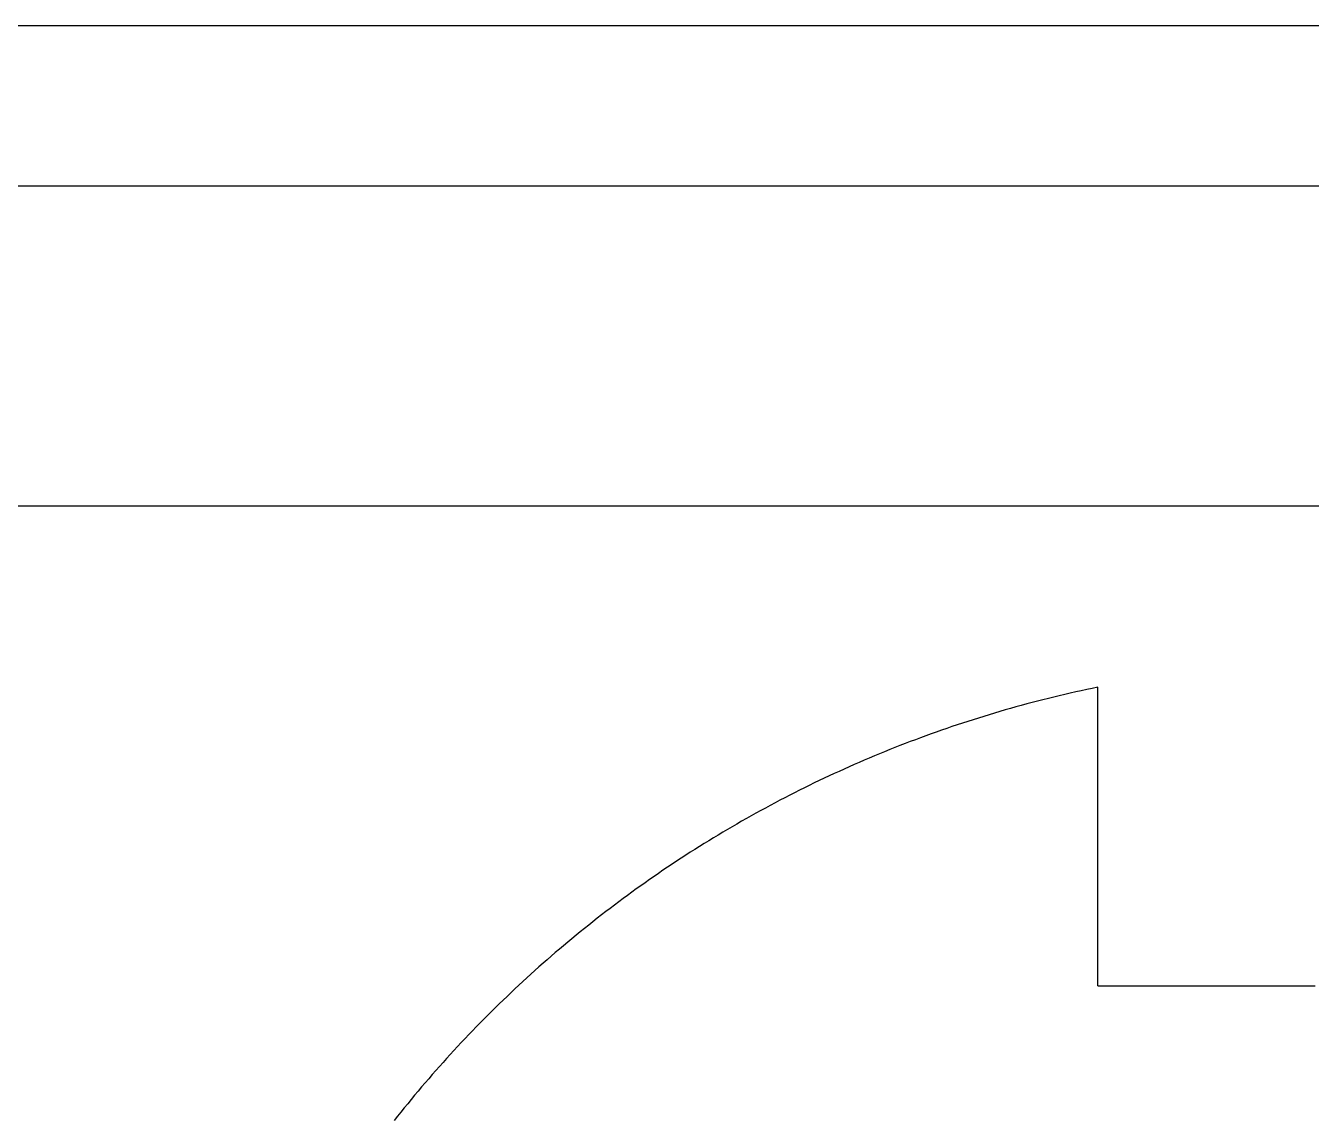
# Model space of a CAD drawing. Extents: x 0 to 279, y 0 to 212.
# Drawn here: x 99.52 to 115.91, y 33.45 to 47.36 of the extents above; entities that cross this region are included whole.
import ezdxf

# ---------------------------------------------------------------- set-up
doc = ezdxf.new("R2010")
doc.units = 0
doc.layers.add('LAYER_1', color=18, linetype='CONTINUOUS')

msp = doc.modelspace()

# ---------------------------------------------------------------- linework, layer by layer
at = {"layer": 'LAYER_1'}
for points in [[(116.085, 47.362), (115.551, 47.362), (115.011, 47.362), (114.464, 47.362), (113.911, 47.362), (113.352, 47.362), (112.786, 47.362), (112.213, 47.362), (111.635, 47.362), (111.051, 47.362), (110.46, 47.362), (109.864, 47.362), (109.262, 47.362), (108.654, 47.362), (108.041, 47.362), (107.422, 47.362), (106.798, 47.362), (106.168, 47.362), (105.534, 47.362), (104.894, 47.362), (104.249, 47.362), (103.599, 47.362), (102.945, 47.362), (102.285, 47.362), (101.621, 47.362), (100.953, 47.362), (100.28, 47.362), (99.603, 47.362), (98.921, 47.362)], [(98.921, 45.323), (99.603, 45.323), (100.28, 45.323), (100.953, 45.323), (101.621, 45.323), (102.285, 45.323), (102.945, 45.323), (103.599, 45.323), (104.249, 45.323), (104.894, 45.323), (105.534, 45.323), (106.168, 45.323), (106.798, 45.323), (107.422, 45.323), (108.041, 45.323), (108.654, 45.323), (109.262, 45.323), (109.864, 45.323), (110.46, 45.323), (111.051, 45.323), (111.635, 45.323), (112.213, 45.323), (112.786, 45.323), (113.352, 45.323), (113.911, 45.323), (114.465, 45.323), (115.011, 45.323), (115.551, 45.323), (116.085, 45.323)], [(98.921, 41.243), (99.603, 41.243), (100.28, 41.243), (100.953, 41.243), (101.621, 41.243), (102.285, 41.243), (102.945, 41.243), (103.599, 41.243), (104.249, 41.243), (104.894, 41.243), (105.534, 41.243), (106.168, 41.243), (106.798, 41.243), (107.422, 41.243), (108.041, 41.243), (108.654, 41.243), (109.262, 41.243), (109.864, 41.243), (110.46, 41.243), (111.051, 41.243), (111.635, 41.243), (112.213, 41.243), (112.786, 41.243), (113.352, 41.243), (113.911, 41.243), (114.465, 41.243), (115.011, 41.243), (115.551, 41.243), (116.085, 41.243)], [(113.192, 38.93), (113.121, 38.915), (113.051, 38.9), (112.98, 38.885), (112.91, 38.87), (112.84, 38.854), (112.77, 38.838), (112.7, 38.821), (112.631, 38.804), (112.561, 38.787), (112.492, 38.77), (112.422, 38.752), (112.353, 38.734), (112.284, 38.716), (112.215, 38.697), (112.146, 38.678), (112.078, 38.659), (112.009, 38.64), (111.941, 38.62), (111.872, 38.6), (111.804, 38.579), (111.736, 38.558), (111.669, 38.537), (111.601, 38.516), (111.533, 38.494), (111.466, 38.472), (111.399, 38.45), (111.331, 38.428), (111.264, 38.405), (111.198, 38.382), (111.131, 38.358), (111.064, 38.334), (110.998, 38.31), (110.931, 38.286), (110.865, 38.261), (110.799, 38.237), (110.733, 38.211), (110.668, 38.186), (110.602, 38.16), (110.537, 38.134), (110.472, 38.108), (110.406, 38.081), (110.342, 38.054), (110.277, 38.027), (110.212, 37.999), (110.148, 37.971), (110.083, 37.943), (110.019, 37.915), (109.955, 37.886), (109.891, 37.857), (109.828, 37.828), (109.764, 37.799), (109.701, 37.769), (109.637, 37.739), (109.574, 37.709), (109.511, 37.678), (109.449, 37.647), (109.386, 37.616), (109.324, 37.584), (109.262, 37.553), (109.199, 37.521), (109.138, 37.488), (109.076, 37.456), (109.014, 37.423), (108.953, 37.39), (108.892, 37.357), (108.831, 37.323), (108.77, 37.289), (108.709, 37.255), (108.648, 37.221), (108.588, 37.186), (108.528, 37.151), (108.468, 37.116), (108.408, 37.081), (108.348, 37.045), (108.289, 37.009), (108.23, 36.973), (108.17, 36.936), (108.111, 36.899), (108.053, 36.862), (107.994, 36.825), (107.936, 36.787), (107.877, 36.75), (107.819, 36.712), (107.762, 36.673), (107.704, 36.635), (107.646, 36.596), (107.589, 36.557), (107.532, 36.518), (107.475, 36.478), (107.418, 36.438), (107.362, 36.398), (107.306, 36.358), (107.249, 36.317), (107.193, 36.276), (107.138, 36.235), (107.082, 36.194), (107.027, 36.153), (106.972, 36.111), (106.917, 36.069), (106.862, 36.027), (106.807, 35.984), (106.753, 35.941), (106.699, 35.898), (106.645, 35.855), (106.591, 35.812), (106.537, 35.768), (106.484, 35.724), (106.431, 35.68), (106.378, 35.635), (106.325, 35.591), (106.272, 35.546), (106.22, 35.501), (106.168, 35.455), (106.116, 35.41), (106.064, 35.364), (106.013, 35.318), (105.961, 35.272), (105.91, 35.225), (105.859, 35.178), (105.809, 35.131), (105.758, 35.084), (105.708, 35.037), (105.658, 34.989), (105.608, 34.941), (105.558, 34.893), (105.509, 34.845), (105.46, 34.797), (105.411, 34.748), (105.362, 34.699), (105.314, 34.65), (105.265, 34.6), (105.217, 34.551), (105.169, 34.501), (105.122, 34.451), (105.074, 34.401), (105.027, 34.35), (104.98, 34.299), (104.934, 34.249), (104.887, 34.197), (104.841, 34.146), (104.795, 34.095), (104.749, 34.043), (104.703, 33.991), (104.658, 33.939), (104.613, 33.886), (104.568, 33.834), (104.523, 33.781), (104.479, 33.728), (104.435, 33.675), (104.391, 33.621), (104.347, 33.568), (104.304, 33.514), (104.26, 33.46), (104.217, 33.406)], [(113.192, 35.125), (113.192, 35.125), (113.192, 35.125), (113.192, 35.125), (113.192, 35.126), (113.192, 35.126), (113.192, 35.127), (113.192, 35.127), (113.192, 35.128), (113.192, 35.128), (113.192, 35.129), (113.192, 35.13), (113.192, 35.131), (113.192, 35.132), (113.192, 35.133), (113.192, 35.135), (113.192, 35.136), (113.192, 35.137), (113.192, 35.139), (113.192, 35.14), (113.192, 35.142), (113.192, 35.144), (113.192, 35.145), (113.192, 35.147), (113.192, 35.149), (113.192, 35.151), (113.192, 35.153), (113.192, 35.156), (113.192, 35.158), (113.192, 35.16), (113.192, 35.163), (113.192, 35.165), (113.192, 35.168), (113.192, 35.173), (113.192, 35.179), (113.192, 35.185), (113.192, 35.191), (113.192, 35.198), (113.192, 35.204), (113.192, 35.212), (113.192, 35.219), (113.192, 35.227), (113.192, 35.235), (113.192, 35.243), (113.192, 35.252), (113.192, 35.26), (113.192, 35.269), (113.192, 35.279), (113.192, 35.288), (113.192, 35.298), (113.192, 35.309), (113.192, 35.319), (113.192, 35.33), (113.192, 35.34), (113.192, 35.352), (113.192, 35.363), (113.192, 35.375), (113.192, 35.387), (113.192, 35.399), (113.192, 35.411), (113.192, 35.424), (113.192, 35.436), (113.192, 35.449), (113.192, 35.463), (113.192, 35.476), (113.192, 35.49), (113.192, 35.504), (113.192, 35.518), (113.192, 35.532), (113.192, 35.547), (113.192, 35.561), (113.192, 35.576), (113.192, 35.592), (113.192, 35.607), (113.192, 35.622), (113.192, 35.638), (113.192, 35.654), (113.192, 35.67), (113.192, 35.686), (113.192, 35.703), (113.192, 35.719), (113.192, 35.736), (113.192, 35.753), (113.192, 35.77), (113.192, 35.788), (113.192, 35.805), (113.192, 35.823), (113.192, 35.841), (113.192, 35.859), (113.192, 35.877), (113.192, 35.895), (113.192, 35.913), (113.192, 35.932), (113.192, 35.951), (113.192, 35.969), (113.192, 35.988), (113.192, 36.007), (113.192, 36.027), (113.192, 36.046), (113.192, 36.065), (113.192, 36.085), (113.192, 36.105), (113.192, 36.125), (113.192, 36.145), (113.192, 36.165), (113.192, 36.185), (113.192, 36.205), (113.192, 36.225), (113.192, 36.246), (113.192, 36.267), (113.192, 36.287), (113.192, 36.308), (113.192, 36.329), (113.192, 36.35), (113.192, 36.371), (113.192, 36.392), (113.192, 36.413), (113.192, 36.456), (113.192, 36.499), (113.192, 36.542), (113.192, 36.585), (113.192, 36.629), (113.192, 36.672), (113.192, 36.716), (113.192, 36.761), (113.192, 36.805), (113.192, 36.849), (113.192, 36.938), (113.192, 37.027), (113.192, 37.116), (113.192, 37.205), (113.192, 37.25), (113.192, 37.294), (113.192, 37.338), (113.192, 37.382), (113.192, 37.426), (113.192, 37.47), (113.192, 37.513), (113.192, 37.556), (113.192, 37.599), (113.192, 37.642), (113.192, 37.663), (113.192, 37.684), (113.192, 37.705), (113.192, 37.726), (113.192, 37.747), (113.192, 37.767), (113.192, 37.788), (113.192, 37.809), (113.192, 37.829), (113.192, 37.85), (113.192, 37.87), (113.192, 37.89), (113.192, 37.91), (113.192, 37.93), (113.192, 37.95), (113.192, 37.97), (113.192, 37.989), (113.192, 38.009), (113.192, 38.028), (113.192, 38.047), (113.192, 38.066), (113.192, 38.085), (113.192, 38.104), (113.192, 38.123), (113.192, 38.141), (113.192, 38.16), (113.192, 38.178), (113.192, 38.196), (113.192, 38.214), (113.192, 38.232), (113.192, 38.249), (113.192, 38.267), (113.192, 38.284), (113.192, 38.301), (113.192, 38.318), (113.192, 38.335), (113.192, 38.352), (113.192, 38.368), (113.192, 38.384), (113.192, 38.401), (113.192, 38.416), (113.192, 38.432), (113.192, 38.448), (113.192, 38.463), (113.192, 38.478), (113.192, 38.493), (113.192, 38.508), (113.192, 38.522), (113.192, 38.537), (113.192, 38.551), (113.192, 38.565), (113.192, 38.578), (113.192, 38.592), (113.192, 38.605), (113.192, 38.618), (113.192, 38.631), (113.192, 38.644), (113.192, 38.656), (113.192, 38.668), (113.192, 38.68), (113.192, 38.692), (113.192, 38.703), (113.192, 38.714), (113.192, 38.725), (113.192, 38.736), (113.192, 38.746), (113.192, 38.756), (113.192, 38.766), (113.192, 38.776), (113.192, 38.785), (113.192, 38.794), (113.192, 38.803), (113.192, 38.812), (113.192, 38.82), (113.192, 38.828), (113.192, 38.836), (113.192, 38.843), (113.192, 38.85), (113.192, 38.857), (113.192, 38.864), (113.192, 38.87), (113.192, 38.876), (113.192, 38.881), (113.192, 38.887), (113.192, 38.889), (113.192, 38.892), (113.192, 38.894), (113.192, 38.897), (113.192, 38.899), (113.192, 38.901), (113.192, 38.903), (113.192, 38.905), (113.192, 38.907), (113.192, 38.909), (113.192, 38.911), (113.192, 38.913), (113.192, 38.914), (113.192, 38.916), (113.192, 38.917), (113.192, 38.919), (113.192, 38.92), (113.192, 38.921), (113.192, 38.922), (113.192, 38.923), (113.192, 38.924), (113.192, 38.925), (113.192, 38.926), (113.192, 38.927), (113.192, 38.927), (113.192, 38.928), (113.192, 38.929), (113.192, 38.929), (113.192, 38.929), (113.192, 38.929), (113.192, 38.93), (113.192, 38.93)], [(113.192, 35.125), (113.192, 35.125), (113.192, 35.125), (113.192, 35.125), (113.193, 35.125), (113.193, 35.125), (113.194, 35.125), (113.195, 35.125), (113.196, 35.125), (113.197, 35.125), (113.198, 35.125), (113.2, 35.125), (113.201, 35.125), (113.203, 35.125), (113.205, 35.125), (113.207, 35.125), (113.209, 35.125), (113.211, 35.125), (113.214, 35.125), (113.216, 35.125), (113.219, 35.125), (113.222, 35.125), (113.224, 35.125), (113.227, 35.125), (113.231, 35.125), (113.234, 35.125), (113.237, 35.125), (113.241, 35.125), (113.244, 35.125), (113.248, 35.125), (113.252, 35.125), (113.256, 35.125), (113.26, 35.125), (113.269, 35.125), (113.278, 35.125), (113.288, 35.125), (113.298, 35.125), (113.308, 35.125), (113.319, 35.125), (113.331, 35.125), (113.343, 35.125), (113.355, 35.125), (113.368, 35.125), (113.381, 35.125), (113.395, 35.125), (113.409, 35.125), (113.424, 35.125), (113.439, 35.125), (113.454, 35.125), (113.47, 35.125), (113.487, 35.125), (113.503, 35.125), (113.52, 35.125), (113.538, 35.125), (113.556, 35.125), (113.574, 35.125), (113.593, 35.125), (113.612, 35.125), (113.632, 35.125), (113.651, 35.125), (113.672, 35.125), (113.692, 35.125), (113.713, 35.125), (113.734, 35.125), (113.756, 35.125), (113.778, 35.125), (113.801, 35.125), (113.823, 35.125), (113.846, 35.125), (113.87, 35.125), (113.893, 35.125), (113.917, 35.125), (113.942, 35.125), (113.966, 35.125), (113.991, 35.125), (114.017, 35.125), (114.042, 35.125), (114.068, 35.125), (114.094, 35.125), (114.121, 35.125), (114.148, 35.125), (114.175, 35.125), (114.202, 35.125), (114.229, 35.125), (114.257, 35.125), (114.285, 35.125), (114.314, 35.125), (114.342, 35.125), (114.371, 35.125), (114.4, 35.125), (114.43, 35.125), (114.459, 35.125), (114.489, 35.125), (114.519, 35.125), (114.549, 35.125), (114.58, 35.125), (114.611, 35.125), (114.642, 35.125), (114.673, 35.125), (114.704, 35.125), (114.735, 35.125), (114.767, 35.125), (114.799, 35.125), (114.831, 35.125), (114.863, 35.125), (114.896, 35.125), (114.928, 35.125), (114.961, 35.125), (114.994, 35.125), (115.027, 35.125), (115.061, 35.125), (115.094, 35.125), (115.127, 35.125), (115.161, 35.125), (115.195, 35.125), (115.229, 35.125), (115.263, 35.125), (115.331, 35.125), (115.4, 35.125), (115.47, 35.125), (115.54, 35.125), (115.61, 35.125), (115.68, 35.125), (115.751, 35.125), (115.822, 35.125), (115.893, 35.125), (115.964, 35.125)]]:
    msp.add_lwpolyline(points, dxfattribs=at)

doc.saveas('drawing.dxf')
